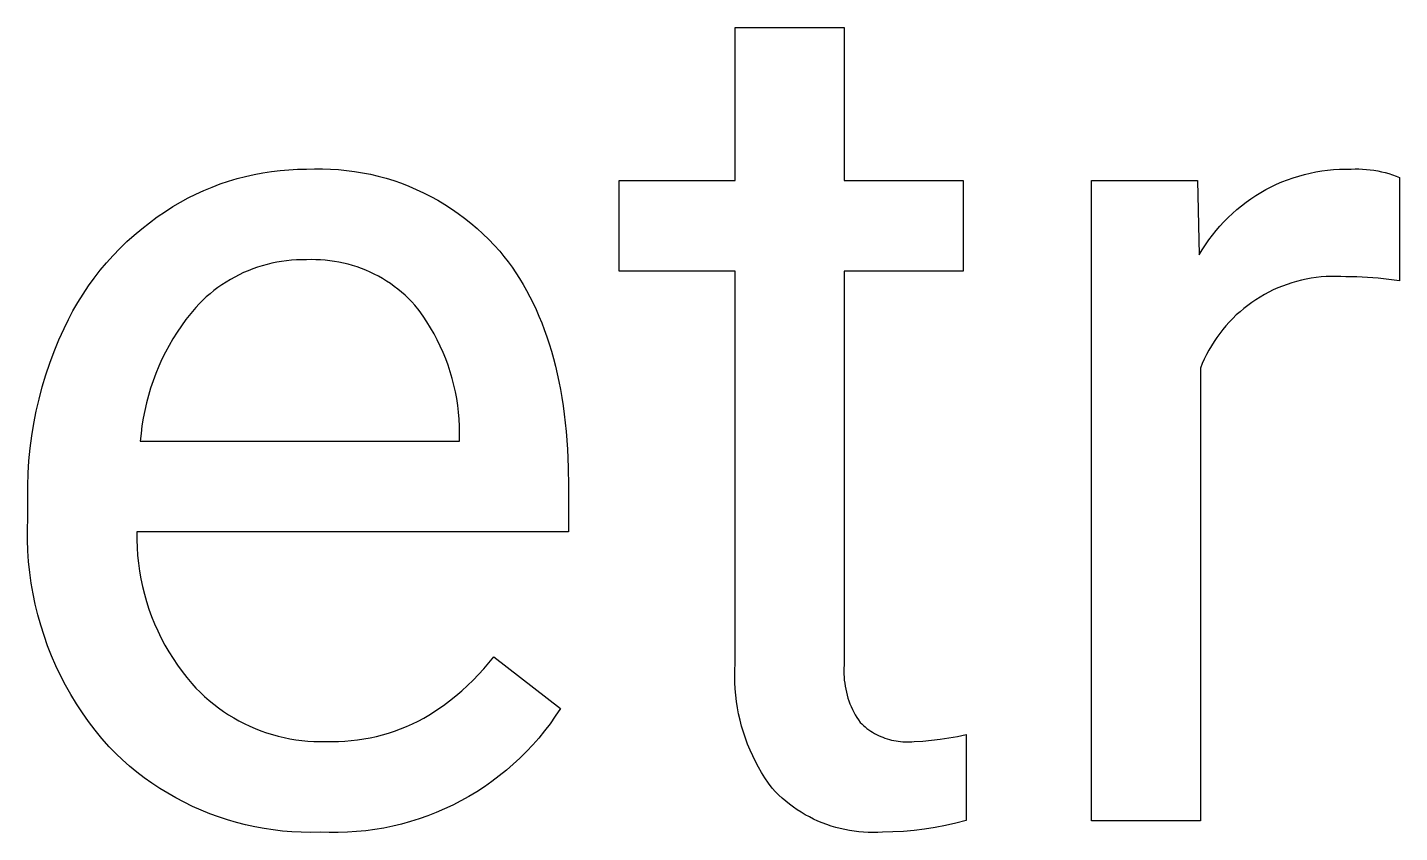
# Model space of a CAD drawing. Header units: millimetres. Extents: x -1283 to 2747, y -259 to 2557.
# Drawn here: x 2572.44 to 2618.48, y 97.71 to 124.71 of the extents above; entities that cross this region are included whole.
import ezdxf

# ---------------------------------------------------------------- set-up
doc = ezdxf.new("R2010")
doc.units = ezdxf.units.MM
doc.header["$MEASUREMENT"] = 0
doc.layers.add('Domyślny', color=7, linetype='Continuous', true_color=0x000000)

msp = doc.modelspace()

# ---------------------------------------------------------------- linework, layer by layer
at = {"layer": 'Domyślny'}
for p, q in [((2596.182, 119.575), (2596.182, 124.706)), ((2596.182, 124.706), (2599.841, 124.706)), ((2599.841, 124.706), (2599.841, 119.575)), ((2579.471, 119.638), (2579.756, 119.712)), ((2579.756, 119.712), (2580.044, 119.777)), ((2580.044, 119.777), (2580.333, 119.832)), ((2580.333, 119.832), (2580.625, 119.877)), ((2580.625, 119.877), (2580.917, 119.912)), ((2580.917, 119.912), (2581.211, 119.936)), ((2581.211, 119.936), (2581.506, 119.951)), ((2581.506, 119.951), (2581.8, 119.955)), ((2581.8, 119.955), (2582.07, 119.965)), ((2582.07, 119.965), (2582.34, 119.966)), ((2582.34, 119.966), (2582.61, 119.958)), ((2582.61, 119.958), (2582.88, 119.941)), ((2582.88, 119.941), (2583.149, 119.914)), ((2583.149, 119.914), (2583.417, 119.879)), ((2583.417, 119.879), (2583.683, 119.834)), ((2583.683, 119.834), (2583.948, 119.781)), ((2583.948, 119.781), (2584.211, 119.719)), ((2584.211, 119.719), (2584.472, 119.647)), ((2614.902, 119.665), (2615.091, 119.724)), ((2615.091, 119.724), (2615.283, 119.777)), ((2615.283, 119.777), (2615.476, 119.823)), ((2615.476, 119.823), (2615.67, 119.863)), ((2615.67, 119.863), (2615.865, 119.895)), ((2615.865, 119.895), (2616.062, 119.921)), ((2616.062, 119.921), (2616.26, 119.94)), ((2616.26, 119.94), (2616.458, 119.952)), ((2616.458, 119.952), (2616.656, 119.957)), ((2616.656, 119.957), (2616.854, 119.955)), ((2616.854, 119.955), (2616.982, 119.96)), ((2616.982, 119.96), (2617.109, 119.96)), ((2617.109, 119.96), (2617.237, 119.956)), ((2617.237, 119.956), (2617.364, 119.947)), ((2617.364, 119.947), (2617.491, 119.934)), ((2617.491, 119.934), (2617.618, 119.916)), ((2617.618, 119.916), (2617.744, 119.894)), ((2617.744, 119.894), (2617.869, 119.868)), ((2617.869, 119.868), (2617.993, 119.838)), ((2617.993, 119.838), (2618.115, 119.803)), ((2618.115, 119.803), (2618.237, 119.764)), ((2618.237, 119.764), (2618.357, 119.72)), ((2618.357, 119.72), (2618.475, 119.673)), ((2578.093, 119.119), (2578.361, 119.242)), ((2578.361, 119.242), (2578.633, 119.355)), ((2578.633, 119.355), (2578.909, 119.459)), ((2578.909, 119.459), (2579.189, 119.553)), ((2579.189, 119.553), (2579.471, 119.638)), ((2584.472, 119.647), (2584.73, 119.568)), ((2584.73, 119.568), (2584.985, 119.479)), ((2584.985, 119.479), (2585.237, 119.382)), ((2585.237, 119.382), (2585.486, 119.276)), ((2585.486, 119.276), (2585.731, 119.162)), ((2592.289, 116.534), (2592.289, 119.575)), ((2592.289, 119.575), (2596.182, 119.575)), ((2599.841, 119.575), (2603.832, 119.575)), ((2603.832, 119.575), (2603.832, 116.534)), ((2608.138, 98.098), (2608.138, 119.575)), ((2608.138, 119.575), (2611.696, 119.575)), ((2611.696, 119.575), (2611.755, 117.08)), ((2613.821, 119.174), (2613.994, 119.271)), ((2613.994, 119.271), (2614.17, 119.363)), ((2614.17, 119.363), (2614.349, 119.448)), ((2614.349, 119.448), (2614.531, 119.527)), ((2614.531, 119.527), (2614.715, 119.599)), ((2614.715, 119.599), (2614.902, 119.665)), ((2618.475, 119.673), (2618.475, 116.204)), ((2577.317, 118.697), (2577.571, 118.847)), ((2577.571, 118.847), (2577.83, 118.987)), ((2577.83, 118.987), (2578.093, 119.119)), ((2585.731, 119.162), (2585.972, 119.04)), ((2585.972, 119.04), (2586.208, 118.91)), ((2586.208, 118.91), (2586.441, 118.772)), ((2613.167, 118.726), (2613.324, 118.847)), ((2613.324, 118.847), (2613.486, 118.961)), ((2613.486, 118.961), (2613.652, 119.071)), ((2613.652, 119.071), (2613.821, 119.174)), ((2576.531, 118.159), (2576.796, 118.354)), ((2576.796, 118.354), (2577.068, 118.538)), ((2577.068, 118.538), (2577.317, 118.697)), ((2586.441, 118.772), (2586.668, 118.626)), ((2586.668, 118.626), (2586.89, 118.472)), ((2586.89, 118.472), (2587.107, 118.311)), ((2612.581, 118.192), (2612.721, 118.333)), ((2612.721, 118.333), (2612.865, 118.469)), ((2612.865, 118.469), (2613.014, 118.6)), ((2613.014, 118.6), (2613.167, 118.726)), ((2576.022, 117.744), (2576.273, 117.956)), ((2576.273, 117.956), (2576.531, 118.159)), ((2587.107, 118.311), (2587.319, 118.143)), ((2587.319, 118.143), (2587.524, 117.968)), ((2587.524, 117.968), (2587.724, 117.786)), ((2612.194, 117.74), (2612.318, 117.895)), ((2612.318, 117.895), (2612.447, 118.046)), ((2612.447, 118.046), (2612.581, 118.192)), ((2575.542, 117.295), (2575.778, 117.524)), ((2575.778, 117.524), (2576.022, 117.744)), ((2587.724, 117.786), (2587.917, 117.597)), ((2587.917, 117.597), (2588.104, 117.402)), ((2588.104, 117.402), (2588.284, 117.201)), ((2611.856, 117.251), (2611.963, 117.418)), ((2611.963, 117.418), (2612.076, 117.581)), ((2612.076, 117.581), (2612.194, 117.74)), ((2575.095, 116.813), (2575.314, 117.058)), ((2575.314, 117.058), (2575.542, 117.295)), ((2588.284, 117.201), (2588.427, 117.026)), ((2588.427, 117.026), (2588.564, 116.847)), ((2611.755, 117.08), (2611.856, 117.251)), ((2574.682, 116.302), (2574.884, 116.561)), ((2574.884, 116.561), (2575.095, 116.813)), ((2579.693, 116.483), (2579.543, 116.411)), ((2579.847, 116.549), (2579.693, 116.483)), ((2580.002, 116.609), (2579.847, 116.549)), ((2580.159, 116.665), (2580.002, 116.609)), ((2580.318, 116.715), (2580.159, 116.665)), ((2580.479, 116.759), (2580.318, 116.715)), ((2580.641, 116.798), (2580.479, 116.759)), ((2580.805, 116.832), (2580.641, 116.798)), ((2580.969, 116.859), (2580.805, 116.832)), ((2581.134, 116.882), (2580.969, 116.859)), ((2581.3, 116.898), (2581.134, 116.882)), ((2581.467, 116.909), (2581.3, 116.898)), ((2581.633, 116.914), (2581.467, 116.909)), ((2581.8, 116.914), (2581.633, 116.914)), ((2581.957, 116.919), (2581.8, 116.914)), ((2582.114, 116.918), (2581.957, 116.919)), ((2582.27, 116.912), (2582.114, 116.918)), ((2582.427, 116.9), (2582.27, 116.912)), ((2582.582, 116.884), (2582.427, 116.9)), ((2582.738, 116.862), (2582.582, 116.884)), ((2582.892, 116.834), (2582.738, 116.862)), ((2583.045, 116.802), (2582.892, 116.834)), ((2583.198, 116.764), (2583.045, 116.802)), ((2583.348, 116.721), (2583.198, 116.764)), ((2583.498, 116.674), (2583.348, 116.721)), ((2583.645, 116.621), (2583.498, 116.674)), ((2583.791, 116.563), (2583.645, 116.621)), ((2583.934, 116.5), (2583.791, 116.563)), ((2584.076, 116.432), (2583.934, 116.5)), ((2588.564, 116.847), (2588.698, 116.663)), ((2588.698, 116.663), (2588.826, 116.475)), ((2588.826, 116.475), (2588.951, 116.282)), ((2596.182, 116.534), (2592.289, 116.534)), ((2596.182, 103.369), (2596.182, 116.534)), ((2603.832, 116.534), (2599.841, 116.534)), ((2599.841, 116.534), (2599.841, 103.319)), ((2574.305, 115.763), (2574.489, 116.036)), ((2574.489, 116.036), (2574.682, 116.302)), ((2578.966, 116.077), (2578.829, 115.981)), ((2579.106, 116.168), (2578.966, 116.077)), ((2579.249, 116.254), (2579.106, 116.168)), ((2579.394, 116.335), (2579.249, 116.254)), ((2579.543, 116.411), (2579.394, 116.335)), ((2584.215, 116.36), (2584.076, 116.432)), ((2584.351, 116.282), (2584.215, 116.36)), ((2584.485, 116.201), (2584.351, 116.282)), ((2584.616, 116.114), (2584.485, 116.201)), ((2584.744, 116.024), (2584.616, 116.114)), ((2584.868, 115.929), (2584.744, 116.024)), ((2588.951, 116.282), (2589.07, 116.084)), ((2589.07, 116.084), (2589.185, 115.882)), ((2614.546, 116.033), (2614.391, 115.97)), ((2614.702, 116.091), (2614.546, 116.033)), ((2614.861, 116.143), (2614.702, 116.091)), ((2615.021, 116.19), (2614.861, 116.143)), ((2615.183, 116.231), (2615.021, 116.19)), ((2615.346, 116.266), (2615.183, 116.231)), ((2615.511, 116.296), (2615.346, 116.266)), ((2615.676, 116.32), (2615.511, 116.296)), ((2615.842, 116.339), (2615.676, 116.32)), ((2616.008, 116.351), (2615.842, 116.339)), ((2616.175, 116.358), (2616.008, 116.351)), ((2616.342, 116.359), (2616.175, 116.358)), ((2616.509, 116.354), (2616.342, 116.359)), ((2616.676, 116.344), (2616.509, 116.354)), ((2617.037, 116.34), (2616.676, 116.344)), ((2617.398, 116.324), (2617.037, 116.34)), ((2617.759, 116.296), (2617.398, 116.324)), ((2618.118, 116.256), (2617.759, 116.296)), ((2618.475, 116.204), (2618.118, 116.256)), ((2574.131, 115.484), (2574.305, 115.763)), ((2578.318, 115.554), (2578.2, 115.436)), ((2578.44, 115.667), (2578.318, 115.554)), ((2578.566, 115.776), (2578.44, 115.667)), ((2578.696, 115.881), (2578.566, 115.776)), ((2578.829, 115.981), (2578.696, 115.881)), ((2584.99, 115.83), (2584.868, 115.929)), ((2585.108, 115.726), (2584.99, 115.83)), ((2585.222, 115.619), (2585.108, 115.726)), ((2585.333, 115.508), (2585.222, 115.619)), ((2589.185, 115.882), (2589.296, 115.675)), ((2589.296, 115.675), (2589.402, 115.463)), ((2613.656, 115.577), (2613.518, 115.483)), ((2613.797, 115.666), (2613.656, 115.577)), ((2613.942, 115.749), (2613.797, 115.666)), ((2614.089, 115.828), (2613.942, 115.749)), ((2614.239, 115.902), (2614.089, 115.828)), ((2614.391, 115.97), (2614.239, 115.902)), ((2573.812, 114.909), (2573.967, 115.2)), ((2573.967, 115.2), (2574.131, 115.484)), ((2577.919, 115.115), (2577.759, 114.91)), ((2578.085, 115.315), (2577.919, 115.115)), ((2578.2, 115.436), (2578.085, 115.315)), ((2585.44, 115.394), (2585.333, 115.508)), ((2585.581, 115.21), (2585.44, 115.394)), ((2585.716, 115.022), (2585.581, 115.21)), ((2589.402, 115.463), (2589.504, 115.247)), ((2589.504, 115.247), (2589.601, 115.026)), ((2613.123, 115.174), (2612.999, 115.063)), ((2613.251, 115.282), (2613.123, 115.174)), ((2613.383, 115.385), (2613.251, 115.282)), ((2613.518, 115.483), (2613.383, 115.385)), ((2573.668, 114.614), (2573.812, 114.909)), ((2577.607, 114.7), (2577.461, 114.485)), ((2577.759, 114.91), (2577.607, 114.7)), ((2585.844, 114.83), (2585.716, 115.022)), ((2585.967, 114.633), (2585.844, 114.83)), ((2586.082, 114.432), (2585.967, 114.633)), ((2589.601, 115.026), (2589.693, 114.801)), ((2589.693, 114.801), (2589.781, 114.571)), ((2612.652, 114.702), (2612.544, 114.574)), ((2612.763, 114.826), (2612.652, 114.702)), ((2612.879, 114.946), (2612.763, 114.826)), ((2612.999, 115.063), (2612.879, 114.946)), ((2573.337, 113.843), (2573.496, 114.231)), ((2573.496, 114.231), (2573.668, 114.614)), ((2577.323, 114.265), (2577.192, 114.04)), ((2577.461, 114.485), (2577.323, 114.265)), ((2586.19, 114.228), (2586.082, 114.432)), ((2586.292, 114.02), (2586.19, 114.228)), ((2589.781, 114.571), (2589.865, 114.336)), ((2589.865, 114.336), (2589.944, 114.097)), ((2612.25, 114.169), (2612.161, 114.028)), ((2612.343, 114.308), (2612.25, 114.169)), ((2612.441, 114.443), (2612.343, 114.308)), ((2612.544, 114.574), (2612.441, 114.443)), ((2573.19, 113.45), (2573.337, 113.843)), ((2577.069, 113.812), (2576.954, 113.579)), ((2577.192, 114.04), (2577.069, 113.812)), ((2586.387, 113.808), (2586.292, 114.02)), ((2586.474, 113.594), (2586.387, 113.808)), ((2589.944, 114.097), (2590.018, 113.853)), ((2590.018, 113.853), (2590.088, 113.604)), ((2611.999, 113.736), (2611.925, 113.586)), ((2612.077, 113.883), (2611.999, 113.736)), ((2612.161, 114.028), (2612.077, 113.883)), ((2573.056, 113.052), (2573.19, 113.45)), ((2576.846, 113.342), (2576.747, 113.103)), ((2576.954, 113.579), (2576.846, 113.342)), ((2586.554, 113.377), (2586.474, 113.594)), ((2586.627, 113.157), (2586.554, 113.377)), ((2590.088, 113.604), (2590.154, 113.351)), ((2590.154, 113.351), (2590.215, 113.093)), ((2611.857, 113.434), (2611.794, 113.279)), ((2611.794, 113.279), (2611.794, 98.098)), ((2611.925, 113.586), (2611.857, 113.434)), ((2572.936, 112.65), (2573.056, 113.052)), ((2576.655, 112.859), (2576.572, 112.613)), ((2576.747, 113.103), (2576.655, 112.859)), ((2586.692, 112.935), (2586.627, 113.157)), ((2586.75, 112.711), (2586.692, 112.935)), ((2590.215, 113.093), (2590.271, 112.83)), ((2590.271, 112.83), (2590.323, 112.563)), ((2572.828, 112.244), (2572.936, 112.65)), ((2576.497, 112.365), (2576.431, 112.113)), ((2576.572, 112.613), (2576.497, 112.365)), ((2586.801, 112.485), (2586.75, 112.711)), ((2586.843, 112.257), (2586.801, 112.485)), ((2590.323, 112.563), (2590.371, 112.291)), ((2572.734, 111.835), (2572.828, 112.244)), ((2576.431, 112.113), (2576.373, 111.86)), ((2586.878, 112.029), (2586.843, 112.257)), ((2586.905, 111.799), (2586.878, 112.029)), ((2590.371, 112.291), (2590.413, 112.015)), ((2590.413, 112.015), (2590.452, 111.734)), ((2572.585, 111.009), (2572.653, 111.423)), ((2572.653, 111.423), (2572.734, 111.835)), ((2576.323, 111.605), (2576.282, 111.349)), ((2576.373, 111.86), (2576.323, 111.605)), ((2586.925, 111.568), (2586.905, 111.799)), ((2586.937, 111.337), (2586.925, 111.568)), ((2590.452, 111.734), (2590.515, 111.157)), ((2572.531, 110.593), (2572.585, 111.009)), ((2576.25, 111.091), (2576.226, 110.832)), ((2576.282, 111.349), (2576.25, 111.091)), ((2586.941, 111.105), (2586.937, 111.337)), ((2586.941, 110.832), (2586.941, 111.105)), ((2590.515, 111.157), (2590.56, 110.563)), ((2572.491, 110.175), (2572.531, 110.593)), ((2576.226, 110.832), (2586.941, 110.832)), ((2590.56, 110.563), (2590.587, 109.949)), ((2572.464, 109.756), (2572.491, 110.175)), ((2572.451, 109.336), (2572.464, 109.756)), ((2590.587, 109.949), (2590.596, 109.318)), ((2572.452, 108.917), (2572.451, 109.336)), ((2590.596, 109.318), (2590.596, 107.791)), ((2572.452, 108.243), (2572.452, 108.917)), ((2572.44, 107.88), (2572.452, 108.243)), ((2572.44, 107.517), (2572.44, 107.88)), ((2590.596, 107.791), (2576.107, 107.791)), ((2576.107, 107.791), (2576.107, 107.527)), ((2572.453, 107.155), (2572.44, 107.517)), ((2576.107, 107.527), (2576.116, 107.264)), ((2576.116, 107.264), (2576.135, 107.001)), ((2572.478, 106.793), (2572.453, 107.155)), ((2576.135, 107.001), (2576.162, 106.738)), ((2572.516, 106.432), (2572.478, 106.793)), ((2572.566, 106.073), (2572.516, 106.432)), ((2576.162, 106.738), (2576.199, 106.477)), ((2576.199, 106.477), (2576.245, 106.217)), ((2572.628, 105.716), (2572.566, 106.073)), ((2576.245, 106.217), (2576.299, 105.959)), ((2576.299, 105.959), (2576.363, 105.703)), ((2572.702, 105.36), (2572.628, 105.716)), ((2576.363, 105.703), (2576.436, 105.45)), ((2576.436, 105.45), (2576.517, 105.199)), ((2572.788, 105.008), (2572.702, 105.36)), ((2572.886, 104.659), (2572.788, 105.008)), ((2576.517, 105.199), (2576.607, 104.951)), ((2572.996, 104.313), (2572.886, 104.659)), ((2576.607, 104.951), (2576.706, 104.706)), ((2576.706, 104.706), (2576.813, 104.465)), ((2573.118, 103.972), (2572.996, 104.313)), ((2576.813, 104.465), (2576.928, 104.228)), ((2576.928, 104.228), (2577.052, 103.995)), ((2573.251, 103.634), (2573.118, 103.972)), ((2573.396, 103.302), (2573.251, 103.634)), ((2577.052, 103.995), (2577.184, 103.766)), ((2577.184, 103.766), (2577.324, 103.542)), ((2587.923, 103.399), (2588.087, 103.604)), ((2588.087, 103.604), (2590.32, 101.861)), ((2573.552, 102.974), (2573.396, 103.302)), ((2577.324, 103.542), (2577.471, 103.324)), ((2577.471, 103.324), (2577.626, 103.11)), ((2587.576, 103.005), (2587.753, 103.199)), ((2587.753, 103.199), (2587.923, 103.399)), ((2596.169, 102.946), (2596.172, 103.158)), ((2596.172, 103.158), (2596.182, 103.369)), ((2599.835, 103.218), (2599.833, 103.116)), ((2599.841, 103.319), (2599.835, 103.218)), ((2573.719, 102.652), (2573.552, 102.974)), ((2577.626, 103.11), (2577.788, 102.902)), ((2577.788, 102.902), (2577.958, 102.7)), ((2577.958, 102.7), (2578.095, 102.551)), ((2587.205, 102.634), (2587.394, 102.817)), ((2587.394, 102.817), (2587.576, 103.005)), ((2596.173, 102.734), (2596.169, 102.946)), ((2596.185, 102.522), (2596.173, 102.734)), ((2599.833, 103.116), (2599.834, 103.014)), ((2599.834, 103.014), (2599.839, 102.913)), ((2599.839, 102.913), (2599.847, 102.811)), ((2599.847, 102.811), (2599.859, 102.711)), ((2599.859, 102.711), (2599.874, 102.61)), ((2573.896, 102.336), (2573.719, 102.652)), ((2574.085, 102.026), (2573.896, 102.336)), ((2578.095, 102.551), (2578.237, 102.408)), ((2578.237, 102.408), (2578.384, 102.269)), ((2578.384, 102.269), (2578.536, 102.136)), ((2586.605, 102.124), (2586.811, 102.288)), ((2586.811, 102.288), (2587.011, 102.458)), ((2587.011, 102.458), (2587.205, 102.634)), ((2596.203, 102.31), (2596.185, 102.522)), ((2596.229, 102.1), (2596.203, 102.31)), ((2599.874, 102.61), (2599.893, 102.51)), ((2599.893, 102.51), (2599.915, 102.411)), ((2599.915, 102.411), (2599.94, 102.313)), ((2599.94, 102.313), (2599.969, 102.215)), ((2599.969, 102.215), (2600.001, 102.119)), ((2574.284, 101.723), (2574.085, 102.026)), ((2578.536, 102.136), (2578.693, 102.008)), ((2578.693, 102.008), (2578.854, 101.886)), ((2578.854, 101.886), (2579.019, 101.769)), ((2579.019, 101.769), (2579.188, 101.658)), ((2585.96, 101.675), (2586.18, 101.818)), ((2586.18, 101.818), (2586.395, 101.968)), ((2586.395, 101.968), (2586.605, 102.124)), ((2590.32, 101.861), (2590.151, 101.605)), ((2596.262, 101.89), (2596.229, 102.1)), ((2596.301, 101.682), (2596.262, 101.89)), ((2600.001, 102.119), (2600.037, 102.024)), ((2600.037, 102.024), (2600.076, 101.93)), ((2600.076, 101.93), (2600.118, 101.837)), ((2600.118, 101.837), (2600.163, 101.746)), ((2600.163, 101.746), (2600.211, 101.657)), ((2574.493, 101.426), (2574.284, 101.723)), ((2574.712, 101.137), (2574.493, 101.426)), ((2579.188, 101.658), (2579.36, 101.553)), ((2579.36, 101.553), (2579.537, 101.454)), ((2579.537, 101.454), (2579.716, 101.361)), ((2579.716, 101.361), (2579.899, 101.274)), ((2585.159, 101.261), (2585.354, 101.347)), ((2585.354, 101.347), (2585.546, 101.44)), ((2585.546, 101.44), (2585.735, 101.539)), ((2585.735, 101.539), (2585.96, 101.675)), ((2589.974, 101.355), (2589.788, 101.112)), ((2590.151, 101.605), (2589.974, 101.355)), ((2596.348, 101.475), (2596.301, 101.682)), ((2596.402, 101.27), (2596.348, 101.475)), ((2600.211, 101.657), (2600.262, 101.569)), ((2600.262, 101.569), (2600.317, 101.483)), ((2600.317, 101.483), (2600.374, 101.399)), ((2600.374, 101.399), (2600.429, 101.346)), ((2600.429, 101.346), (2600.486, 101.295)), ((2600.486, 101.295), (2600.545, 101.246)), ((2574.941, 100.856), (2574.712, 101.137)), ((2575.179, 100.582), (2574.941, 100.856)), ((2579.899, 101.274), (2580.085, 101.194)), ((2580.085, 101.194), (2580.273, 101.121)), ((2580.273, 101.121), (2580.464, 101.054)), ((2580.464, 101.054), (2580.657, 100.993)), ((2580.657, 100.993), (2580.851, 100.94)), ((2580.851, 100.94), (2581.048, 100.893)), ((2581.048, 100.893), (2581.246, 100.853)), ((2581.246, 100.853), (2581.446, 100.82)), ((2581.446, 100.82), (2581.646, 100.794)), ((2583.517, 100.814), (2583.728, 100.846)), ((2583.728, 100.846), (2583.938, 100.885)), ((2583.938, 100.885), (2584.146, 100.93)), ((2584.146, 100.93), (2584.353, 100.983)), ((2584.353, 100.983), (2584.558, 101.043)), ((2584.558, 101.043), (2584.76, 101.109)), ((2584.76, 101.109), (2584.961, 101.182)), ((2584.961, 101.182), (2585.159, 101.261)), ((2589.594, 100.874), (2589.391, 100.644)), ((2589.788, 101.112), (2589.594, 100.874)), ((2596.462, 101.067), (2596.402, 101.27)), ((2596.53, 100.866), (2596.462, 101.067)), ((2596.604, 100.667), (2596.53, 100.866)), ((2600.545, 101.246), (2600.606, 101.199)), ((2600.606, 101.199), (2600.668, 101.154)), ((2600.668, 101.154), (2600.731, 101.111)), ((2600.731, 101.111), (2600.796, 101.07)), ((2600.796, 101.07), (2600.863, 101.032)), ((2600.863, 101.032), (2600.93, 100.996)), ((2600.93, 100.996), (2600.999, 100.962)), ((2600.999, 100.962), (2601.069, 100.93)), ((2601.069, 100.93), (2601.14, 100.901)), ((2601.14, 100.901), (2601.211, 100.875)), ((2601.211, 100.875), (2601.284, 100.85)), ((2601.284, 100.85), (2601.358, 100.829)), ((2601.358, 100.829), (2601.432, 100.809)), ((2602.777, 100.799), (2603.067, 100.834)), ((2603.067, 100.834), (2603.357, 100.878)), ((2603.357, 100.878), (2603.644, 100.931)), ((2603.644, 100.931), (2603.93, 100.994)), ((2603.93, 100.994), (2603.93, 98.104)), ((2575.401, 100.359), (2575.179, 100.582)), ((2575.63, 100.143), (2575.401, 100.359)), ((2581.646, 100.794), (2581.848, 100.774)), ((2581.848, 100.774), (2582.049, 100.762)), ((2582.049, 100.762), (2582.251, 100.757)), ((2582.251, 100.757), (2582.454, 100.759)), ((2582.454, 100.759), (2582.667, 100.756)), ((2582.667, 100.756), (2582.88, 100.76)), ((2582.88, 100.76), (2583.093, 100.771)), ((2583.093, 100.771), (2583.306, 100.789)), ((2583.306, 100.789), (2583.517, 100.814)), ((2589.181, 100.421), (2588.964, 100.205)), ((2589.391, 100.644), (2589.181, 100.421)), ((2596.685, 100.471), (2596.604, 100.667)), ((2596.772, 100.278), (2596.685, 100.471)), ((2601.432, 100.809), (2601.507, 100.793)), ((2601.507, 100.793), (2601.582, 100.779)), ((2601.582, 100.779), (2601.658, 100.767)), ((2601.658, 100.767), (2601.734, 100.758)), ((2601.734, 100.758), (2601.81, 100.752)), ((2601.81, 100.752), (2601.887, 100.748)), ((2601.887, 100.748), (2601.963, 100.747)), ((2601.963, 100.747), (2602.04, 100.748)), ((2602.04, 100.748), (2602.117, 100.752)), ((2602.117, 100.752), (2602.193, 100.759)), ((2602.193, 100.759), (2602.485, 100.774)), ((2602.485, 100.774), (2602.777, 100.799)), ((2575.866, 99.936), (2575.63, 100.143)), ((2576.109, 99.736), (2575.866, 99.936)), ((2588.739, 99.996), (2588.508, 99.795)), ((2588.964, 100.205), (2588.739, 99.996)), ((2596.866, 100.087), (2596.772, 100.278)), ((2596.966, 99.9), (2596.866, 100.087)), ((2597.073, 99.717), (2596.966, 99.9)), ((2576.359, 99.544), (2576.109, 99.736)), ((2576.615, 99.361), (2576.359, 99.544)), ((2588.269, 99.603), (2588.024, 99.418)), ((2588.508, 99.795), (2588.269, 99.603)), ((2597.185, 99.537), (2597.073, 99.717)), ((2597.304, 99.361), (2597.185, 99.537)), ((2576.877, 99.187), (2576.615, 99.361)), ((2577.145, 99.022), (2576.877, 99.187)), ((2577.418, 98.866), (2577.145, 99.022)), ((2587.516, 99.075), (2587.254, 98.917)), ((2587.773, 99.242), (2587.516, 99.075)), ((2588.024, 99.418), (2587.773, 99.242)), ((2597.428, 99.19), (2597.304, 99.361)), ((2597.537, 99.075), (2597.428, 99.19)), ((2597.65, 98.964), (2597.537, 99.075)), ((2577.696, 98.719), (2577.418, 98.866)), ((2577.979, 98.581), (2577.696, 98.719)), ((2578.267, 98.454), (2577.979, 98.581)), ((2586.714, 98.627), (2586.436, 98.497)), ((2586.986, 98.768), (2586.714, 98.627)), ((2587.254, 98.917), (2586.986, 98.768)), ((2597.766, 98.857), (2597.65, 98.964)), ((2597.887, 98.754), (2597.766, 98.857)), ((2598.01, 98.655), (2597.887, 98.754)), ((2598.138, 98.561), (2598.01, 98.655)), ((2598.268, 98.471), (2598.138, 98.561)), ((2578.559, 98.336), (2578.267, 98.454)), ((2578.854, 98.227), (2578.559, 98.336)), ((2579.153, 98.129), (2578.854, 98.227)), ((2579.455, 98.041), (2579.153, 98.129)), ((2585.288, 98.071), (2584.992, 97.989)), ((2585.58, 98.163), (2585.288, 98.071)), ((2585.869, 98.264), (2585.58, 98.163)), ((2586.155, 98.376), (2585.869, 98.264)), ((2586.436, 98.497), (2586.155, 98.376)), ((2598.401, 98.386), (2598.268, 98.471)), ((2598.537, 98.305), (2598.401, 98.386)), ((2598.676, 98.229), (2598.537, 98.305)), ((2598.818, 98.158), (2598.676, 98.229)), ((2598.961, 98.092), (2598.818, 98.158)), ((2599.107, 98.031), (2598.961, 98.092)), ((2603.93, 98.104), (2603.586, 98.016)), ((2611.794, 98.098), (2608.138, 98.098)), ((2579.76, 97.964), (2579.455, 98.041)), ((2580.067, 97.896), (2579.76, 97.964)), ((2580.377, 97.839), (2580.067, 97.896)), ((2580.688, 97.793), (2580.377, 97.839)), ((2581, 97.757), (2580.688, 97.793)), ((2581.314, 97.731), (2581, 97.757)), ((2581.628, 97.716), (2581.314, 97.731)), ((2581.943, 97.712), (2581.628, 97.716)), ((2582.258, 97.718), (2581.943, 97.712)), ((2582.564, 97.707), (2582.258, 97.718)), ((2582.87, 97.705), (2582.564, 97.707)), ((2583.177, 97.715), (2582.87, 97.705)), ((2583.483, 97.735), (2583.177, 97.715)), ((2583.788, 97.765), (2583.483, 97.735)), ((2584.092, 97.805), (2583.788, 97.765)), ((2584.394, 97.856), (2584.092, 97.805)), ((2584.694, 97.918), (2584.394, 97.856)), ((2584.992, 97.989), (2584.694, 97.918)), ((2599.256, 97.975), (2599.107, 98.031)), ((2599.405, 97.924), (2599.256, 97.975)), ((2599.557, 97.878), (2599.405, 97.924)), ((2599.71, 97.838), (2599.557, 97.878)), ((2599.864, 97.803), (2599.71, 97.838)), ((2600.02, 97.773), (2599.864, 97.803)), ((2600.176, 97.749), (2600.02, 97.773)), ((2600.333, 97.73), (2600.176, 97.749)), ((2600.491, 97.717), (2600.333, 97.73)), ((2600.649, 97.709), (2600.491, 97.717)), ((2600.807, 97.707), (2600.649, 97.709)), ((2600.966, 97.71), (2600.807, 97.707)), ((2601.124, 97.718), (2600.966, 97.71)), ((2601.479, 97.726), (2601.124, 97.718)), ((2601.833, 97.745), (2601.479, 97.726)), ((2602.187, 97.776), (2601.833, 97.745)), ((2602.54, 97.819), (2602.187, 97.776)), ((2602.891, 97.873), (2602.54, 97.819)), ((2603.24, 97.939), (2602.891, 97.873)), ((2603.586, 98.016), (2603.24, 97.939))]:
    msp.add_line(p, q, dxfattribs=at)

doc.saveas('drawing.dxf')
